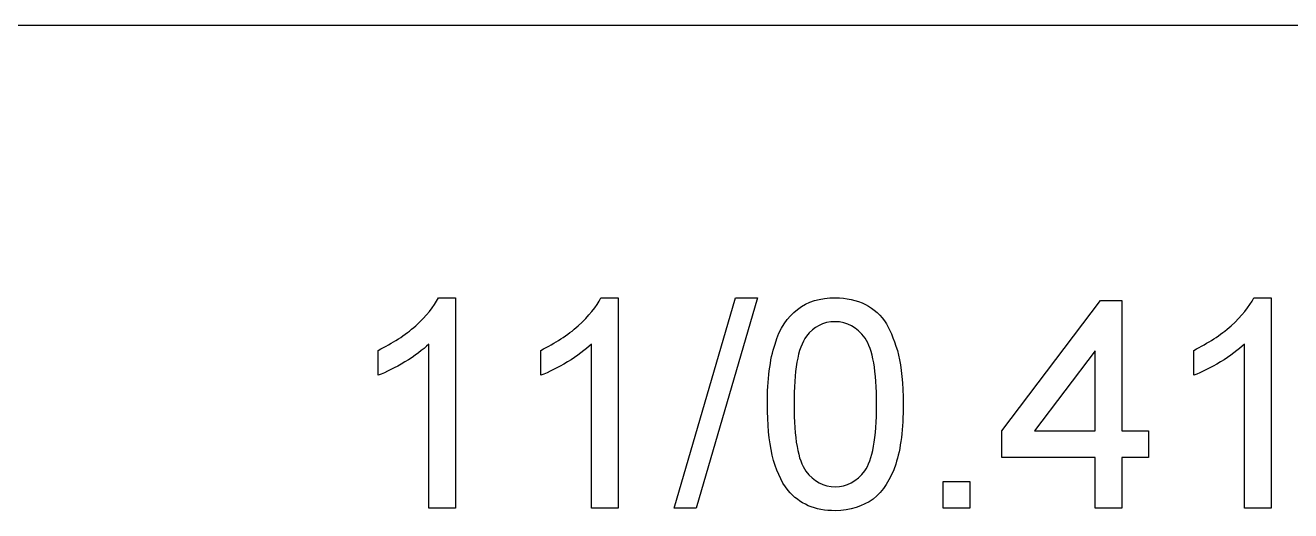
# Model space of a CAD drawing. Header units: millimetres. Extents: x 12 to 286, y 8 to 173.
# Drawn here: x 150.44 to 167.19, y 166.86 to 173.3 of the extents above; entities that cross this region are included whole.
import ezdxf

# ---------------------------------------------------------------- set-up
doc = ezdxf.new("R2010")
doc.units = ezdxf.units.MM
doc.layers.get('0').update_dxf_attribs({"linetype": 'CONTINUOUS'})

msp = doc.modelspace()

# ---------------------------------------------------------------- linework, layer by layer
at = {"color": 0}
for p, q in [((12.1212, 173.298), (286.06, 173.298)), ((155.913, 169.686), (156.14, 169.686)), ((156.14, 169.686), (156.14, 166.9)), ((158.064, 169.686), (158.291, 169.686)), ((158.291, 169.686), (158.291, 166.9)), ((159.033, 166.9), (159.844, 169.686)), ((160.136, 169.686), (159.325, 166.9)), ((159.844, 169.686), (160.136, 169.686)), ((163.372, 167.922), (164.677, 169.65)), ((164.677, 169.65), (164.96, 169.65)), ((164.96, 169.65), (164.96, 167.922)), ((166.707, 169.686), (166.934, 169.686)), ((166.934, 169.686), (166.934, 166.9)), ((155.787, 166.9), (155.787, 169.072)), ((157.938, 166.9), (157.938, 169.072)), ((166.581, 166.9), (166.581, 169.072)), ((155.116, 168.66), (155.116, 168.989)), ((157.269, 168.66), (157.269, 168.989)), ((164.607, 168.983), (163.805, 167.922)), ((164.607, 167.922), (164.607, 168.983)), ((165.912, 168.66), (165.912, 168.989)), ((160.267, 168.274), (160.267, 168.274)), ((163.372, 167.569), (163.372, 167.922)), ((163.805, 167.922), (164.607, 167.922)), ((164.96, 167.922), (165.312, 167.922)), ((165.312, 167.922), (165.312, 167.569)), ((164.607, 167.569), (163.372, 167.569)), ((164.607, 166.9), (164.607, 167.569)), ((165.312, 167.569), (164.96, 167.569)), ((164.96, 167.569), (164.96, 166.9)), ((162.595, 166.9), (162.595, 167.253)), ((162.595, 167.253), (162.947, 167.253)), ((162.947, 167.253), (162.947, 166.9)), ((156.14, 166.9), (155.787, 166.9)), ((158.291, 166.9), (157.938, 166.9)), ((159.325, 166.9), (159.033, 166.9)), ((162.947, 166.9), (162.595, 166.9)), ((164.96, 166.9), (164.607, 166.9)), ((166.934, 166.9), (166.581, 166.9))]:
    msp.add_line(p, q, dxfattribs=at)
for points in [[(155.612, 169.315), (155.753, 169.449), (155.853, 169.566), (155.913, 169.686)], [(157.763, 169.315), (157.905, 169.449), (158.006, 169.566), (158.064, 169.686)], [(160.368, 169.072), (160.424, 169.282), (160.535, 169.431), (160.667, 169.533)], [(160.667, 169.533), (160.795, 169.639), (160.966, 169.686), (161.167, 169.686)], [(161.167, 169.686), (161.309, 169.686), (161.447, 169.656), (161.565, 169.597)], [(161.565, 169.597), (161.673, 169.543), (161.775, 169.45), (161.842, 169.339)], [(166.406, 169.315), (166.548, 169.449), (166.649, 169.566), (166.707, 169.686)], [(161.163, 169.369), (161.003, 169.369), (160.882, 169.304), (160.784, 169.178)], [(161.56, 169.151), (161.449, 169.297), (161.326, 169.369), (161.163, 169.369)], [(155.116, 168.989), (155.305, 169.088), (155.47, 169.187), (155.612, 169.315)], [(157.269, 168.989), (157.457, 169.088), (157.623, 169.187), (157.763, 169.315)], [(161.842, 169.339), (161.902, 169.236), (161.962, 169.09), (162.004, 168.927)], [(165.912, 168.989), (166.1, 169.088), (166.266, 169.187), (166.406, 169.315)], [(155.787, 169.072), (155.706, 168.999), (155.6, 168.915), (155.469, 168.836)], [(157.938, 169.072), (157.859, 168.999), (157.752, 168.915), (157.621, 168.836)], [(160.267, 168.274), (160.267, 168.602), (160.3, 168.868), (160.368, 169.072)], [(160.784, 169.178), (160.667, 169.019), (160.62, 168.713), (160.62, 168.275)], [(161.713, 168.275), (161.713, 168.715), (161.662, 169.007), (161.56, 169.151)], [(166.581, 169.072), (166.502, 168.999), (166.395, 168.915), (166.265, 168.836)], [(162.004, 168.927), (162.042, 168.771), (162.065, 168.548), (162.065, 168.274)], [(155.469, 168.836), (155.338, 168.759), (155.221, 168.699), (155.116, 168.66)], [(157.621, 168.836), (157.491, 168.759), (157.373, 168.699), (157.269, 168.66)], [(166.265, 168.836), (166.134, 168.759), (166.017, 168.699), (165.912, 168.66)], [(160.54, 167.133), (160.348, 167.379), (160.267, 167.755), (160.267, 168.274)], [(160.62, 168.275), (160.62, 167.825), (160.672, 167.53), (160.777, 167.39)], [(161.556, 167.392), (161.655, 167.532), (161.713, 167.826), (161.713, 168.275)], [(162.065, 168.274), (162.065, 167.95), (162.033, 167.685), (161.966, 167.48)], [(160.777, 167.39), (160.876, 167.253), (161.013, 167.181), (161.167, 167.181)], [(161.167, 167.181), (161.315, 167.181), (161.451, 167.251), (161.556, 167.392)], [(161.966, 167.48), (161.897, 167.282), (161.801, 167.121), (161.669, 167.018)], [(161.167, 166.864), (160.894, 166.864), (160.692, 166.953), (160.54, 167.133)], [(161.669, 167.018), (161.527, 166.922), (161.368, 166.864), (161.167, 166.864)]]:
    msp.add_open_spline(points, degree=3, dxfattribs=at)

doc.saveas('drawing.dxf')
